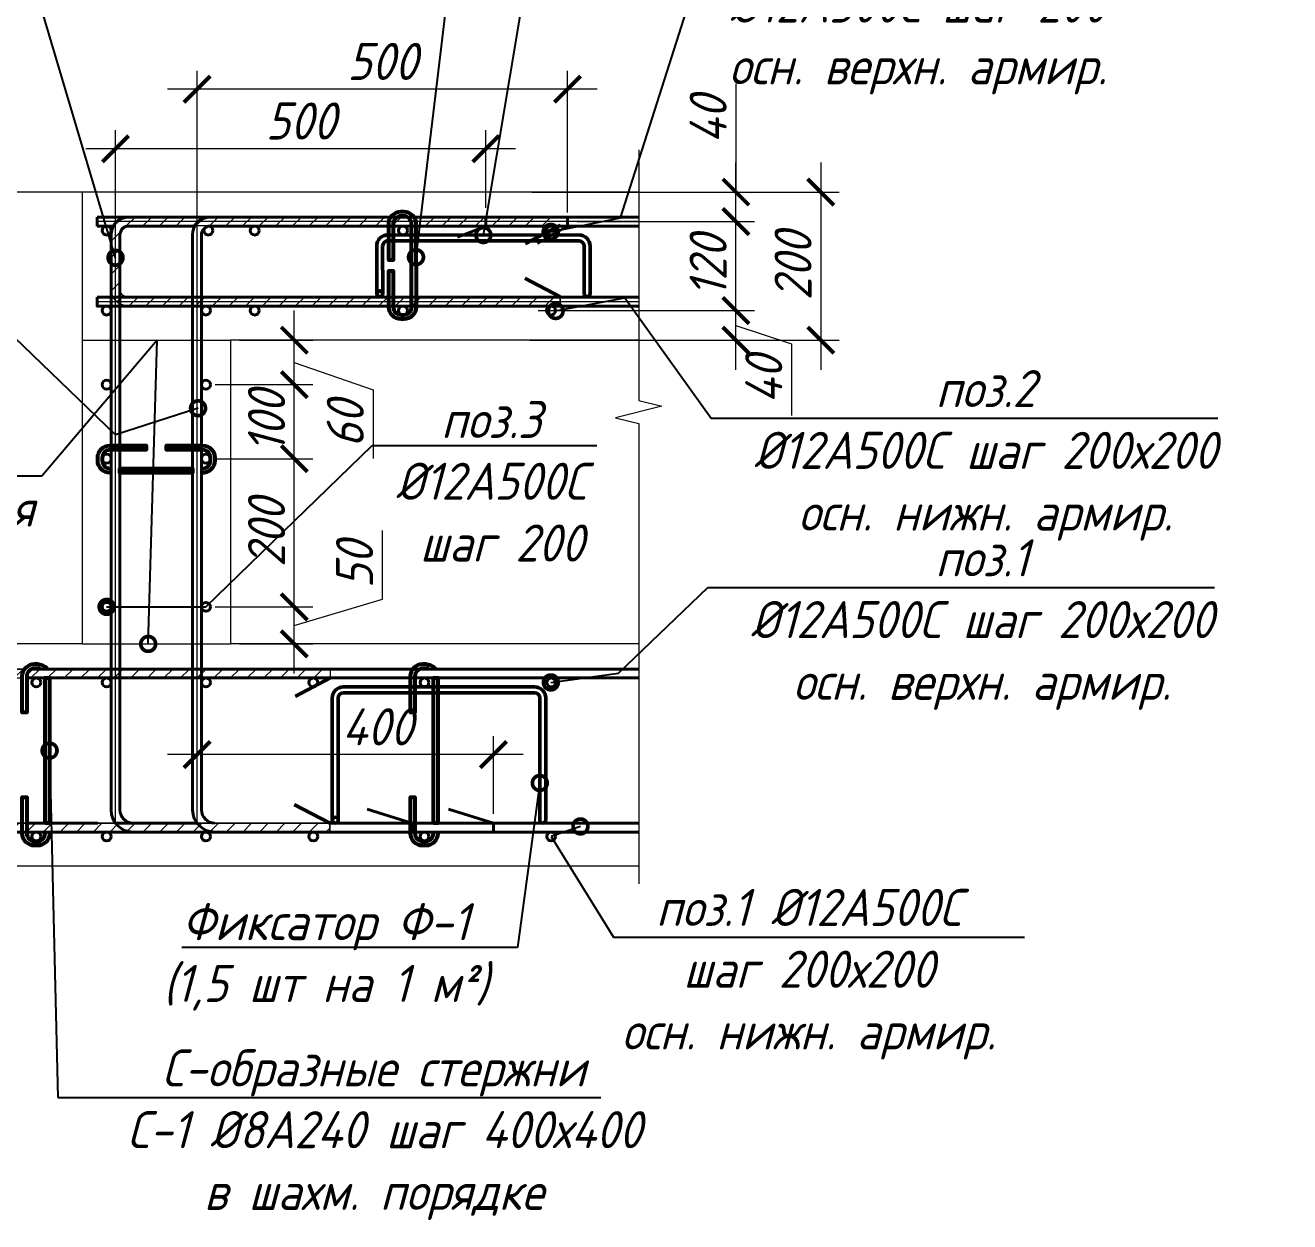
# Model space of a CAD drawing. Header units: millimetres. Extents: x 504091 to 2165846, y 135022 to 442887.
# Drawn here: x 1033791 to 1035498, y 180595 to 182210 of the extents above; entities that cross this region are included whole.
import ezdxf
from ezdxf import colors
from ezdxf.entities.mleader import LeaderData, LeaderLine
from ezdxf.math import Vec2, Vec3

# ---------------------------------------------------------------- set-up
doc = ezdxf.new("R2010")
doc.units = ezdxf.units.MM
doc.layers.get('Defpoints').update_dxf_attribs({"color": 255})
doc.layers.add('!Defpoints', color=255, linetype='Continuous', lineweight=5, plot=False)
for name, color, linetype, lineweight in [('+АР_Вспомогательная', 7, 'Continuous', 9), ('Арматура 12', 26, 'Continuous', 50), ('К_Арматура 8', 134, 'Continuous', 50), ('КР_Арматура 12', 174, 'Continuous', 40), ('Монолит тонкий', 204, 'Continuous', 9), ('ОПАЛУБКА', 32, 'Continuous', 30), ('Размер', 7, 'Continuous', 13), ('Размеры КР', 164, 'Continuous', 9)]:
    doc.layers.add(name, color=color, linetype=linetype, lineweight=lineweight)
doc.layers.add('SGRAND', color=7, linetype='Continuous')
doc.styles.add('GOST 2.304_new', font='isocpeur.ttf', dxfattribs={"width": 0.9, "oblique": 15})
doc.linetypes.add('зигзаг', pattern='A,0.00254,-5.08,[131,ltypeshp.shx,S=5.08,R=0,X=-5.08,Y=0],-10.16,[131,ltypeshp.shx,S=5.08,R=180,X=5.08,Y=0],-5.08', length=20.32254)
doc.dimstyles.new('SPDS 1_20', dxfattribs={"dimscale": 20, "dimtxt": 2.5, "dimasz": 1.77, "dimexe": 1.25, "dimexo": 0.625, "dimtad": 1, "dimdec": 0, "dimrnd": 0.001, "dimtxsty": 'GOST 2.304_new', "dimblk": 'ARCHTICK', "dimcen": 2.5, "dimdle": 2, "dimclrt": 256, "dimadec": 0, "dimazin": 2, "dimtfac": 0.75, "dimtdec": 0, "dimtmove": 1, "dimatfit": 3, "dimfxl": 0, "dimtolj": 1, "dimlwd": 9, "dimlwe": 9, "dimarcsym": 0})

# ---------------------------------------------------------------- blocks, each defined once
blk = doc.blocks.new('_DotSmall')
at = {"color": 0, "linetype": 'ByBlock', "lineweight": 35, "const_width": 0.5}
blk.add_lwpolyline([(-0.0625, 0, 1), (0.0625, 0, 1)], format="xyb", close=True, dxfattribs=at)
blk = doc.blocks.new('A$C433aea4c')
at = {"layer": 'К_Арматура 8', "ltscale": 40}
for p, q in [((98.2, 40.5), (356.2, 40.5)), ((83.2, 25.5), (83.2, -139.5)), ((91.2, 25.5), (91.2, -139.5)), ((98.2, 32.5), (356.2, 32.5)), ((363.2, 25.5), (363.2, -139.5)), ((371.2, 25.5), (371.2, -139.5))]:
    blk.add_line(p, q, dxfattribs=at)
blk.add_circle((87.2, -139.5), 4, dxfattribs=at)
for centre, radius, start, end in [((98.2, 25.5), 15, 90, 180), ((356.2, 25.5), 15, 0, 90), ((98.2, 25.5), 7, 90, 180), ((356.2, 25.5), 7, 0, 90), ((367.2, -139.5), 4, 180, 0)]:
    blk.add_arc(centre, radius, start, end, dxfattribs=at)
blk = doc.blocks.new('_ArchTick')
at = {"color": 0, "linetype": 'ByBlock', "const_width": 0.15}
blk.add_lwpolyline([(-0.5, -0.5), (0.5, 0.5)], dxfattribs=at)
blk = doc.blocks.new('*D1989')
at = {"layer": 'Defpoints', "color": 0, "lineweight": 20, "transparency": 16777216}
for p in [(1034023.3, 181225.5), (1034023.3, 181184.7), (1034423.3, 181132.9)]:
    blk.add_point(p, dxfattribs=at)
at = {"layer": 'Размеры КР', "color": 0, "lineweight": 9, "transparency": 16777216}
for p, q in [((1034023.3, 181197.2), (1034023.3, 181250.5)), ((1034423.3, 181145.4), (1034423.3, 181250.5)), ((1034463.3, 181225.5), (1033983.3, 181225.5))]:
    blk.add_line(p, q, dxfattribs=at)
at = {"layer": 'Размеры КР', "color": 0, "lineweight": 9, "transparency": 16777216, "xscale": 35.4, "yscale": 35.4, "zscale": 35.4, "rotation": 180}
blk.add_blockref('_ArchTick', (1034023.3, 181225.5), dxfattribs=at)
at = {"layer": 'Размеры КР', "color": 0, "lineweight": 9, "transparency": 16777216, "xscale": 35.4, "yscale": 35.4, "zscale": 35.4}
blk.add_blockref('_ArchTick', (1034423.3, 181225.5), dxfattribs=at)
at = {"layer": 'Размеры КР', "lineweight": 20, "transparency": 16777216, "insert": (1034266.8, 181263), "char_height": 50, "attachment_point": 5, "style": 'GOST 2.304_new'}
blk.add_mtext('\\A1;400', dxfattribs=at)
blk = doc.blocks.new('*D1975')
at = {"layer": 'Defpoints', "color": 0, "lineweight": 20, "transparency": 16777216}
for p in [(1034035.3, 181424.9), (1034154.6, 181424.9), (1034068.3, 181374.9)]:
    blk.add_point(p, dxfattribs=at)
at = {"layer": 'Размеры КР', "color": 0, "lineweight": 9, "transparency": 16777216}
for p, q in [((1034273.4, 181435.5), (1034273.4, 181527.9)), ((1034154.6, 181334.9), (1034154.6, 181464.9)), ((1034154.6, 181399.9), (1034273.4, 181435.5)), ((1034047.8, 181424.9), (1034179.6, 181424.9)), ((1034080.8, 181374.9), (1034179.6, 181374.9))]:
    blk.add_line(p, q, dxfattribs=at)
at = {"layer": 'Размеры КР', "color": 0, "lineweight": 9, "transparency": 16777216, "xscale": 35.4, "yscale": 35.4, "zscale": 35.4}
for p, rotation in [((1034154.6, 181424.9), 90), ((1034154.6, 181374.9), 270)]:
    blk.add_blockref('_ArchTick', p, dxfattribs=dict(at, rotation=rotation))
at = {"layer": 'Размеры КР', "lineweight": 20, "transparency": 16777216, "insert": (1034235.9, 181481.7), "char_height": 50, "attachment_point": 5, "rotation": 90, "style": 'GOST 2.304_new'}
blk.add_mtext('\\A1;50', dxfattribs=at)
blk = doc.blocks.new('*D1976')
at = {"layer": 'Defpoints', "color": 0, "lineweight": 20, "transparency": 16777216}
for p in [(1034035.3, 181624.9), (1034154.6, 181624.9), (1034035.3, 181424.9)]:
    blk.add_point(p, dxfattribs=at)
at = {"layer": 'Размеры КР', "color": 0, "lineweight": 9, "transparency": 16777216}
for p, q in [((1034154.6, 181384.9), (1034154.6, 181664.9)), ((1034047.8, 181624.9), (1034179.6, 181624.9)), ((1034047.8, 181424.9), (1034179.6, 181424.9))]:
    blk.add_line(p, q, dxfattribs=at)
at = {"layer": 'Размеры КР', "color": 0, "lineweight": 9, "transparency": 16777216, "xscale": 35.4, "yscale": 35.4, "zscale": 35.4}
for p, rotation in [((1034154.6, 181624.9), 90), ((1034154.6, 181424.9), 270)]:
    blk.add_blockref('_ArchTick', p, dxfattribs=dict(at, rotation=rotation))
at = {"layer": 'Размеры КР', "lineweight": 20, "transparency": 16777216, "insert": (1034117.1, 181524.9), "char_height": 50, "attachment_point": 5, "rotation": 90, "style": 'GOST 2.304_new'}
blk.add_mtext('\\A1;200', dxfattribs=at)
blk = doc.blocks.new('*D1977')
at = {"layer": 'Defpoints', "color": 0, "lineweight": 20, "transparency": 16777216}
for p in [(1034035.3, 181724.9), (1034154.6, 181724.9), (1034035.3, 181624.9)]:
    blk.add_point(p, dxfattribs=at)
at = {"layer": 'Размеры КР', "color": 0, "lineweight": 9, "transparency": 16777216}
for p, q in [((1034154.6, 181584.9), (1034154.6, 181764.9)), ((1034047.8, 181724.9), (1034179.6, 181724.9)), ((1034047.8, 181624.9), (1034179.6, 181624.9))]:
    blk.add_line(p, q, dxfattribs=at)
at = {"layer": 'Размеры КР', "color": 0, "lineweight": 9, "transparency": 16777216, "xscale": 35.4, "yscale": 35.4, "zscale": 35.4}
for p, rotation in [((1034154.6, 181724.9), 90), ((1034154.6, 181624.9), 270)]:
    blk.add_blockref('_ArchTick', p, dxfattribs=dict(at, rotation=rotation))
at = {"layer": 'Размеры КР', "lineweight": 20, "transparency": 16777216, "insert": (1034117.1, 181674.9), "char_height": 50, "attachment_point": 5, "rotation": 90, "style": 'GOST 2.304_new'}
blk.add_mtext('\\A1;100', dxfattribs=at)
blk = doc.blocks.new('*D1978')
at = {"layer": 'Defpoints', "color": 0, "lineweight": 20, "transparency": 16777216}
for p in [(1034068.3, 181784.9), (1034154.6, 181784.9), (1034035.3, 181724.9)]:
    blk.add_point(p, dxfattribs=at)
at = {"layer": 'Размеры КР', "color": 0, "lineweight": 9, "transparency": 16777216}
for p, q in [((1034154.6, 181684.9), (1034154.6, 181824.9)), ((1034080.8, 181784.9), (1034179.6, 181784.9)), ((1034154.6, 181754.9), (1034260.9, 181717.8)), ((1034047.8, 181724.9), (1034179.6, 181724.9)), ((1034260.9, 181717.8), (1034260.9, 181625.4))]:
    blk.add_line(p, q, dxfattribs=at)
at = {"layer": 'Размеры КР', "color": 0, "lineweight": 9, "transparency": 16777216, "xscale": 35.4, "yscale": 35.4, "zscale": 35.4}
for p, rotation in [((1034154.6, 181784.9), 90), ((1034154.6, 181724.9), 270)]:
    blk.add_blockref('_ArchTick', p, dxfattribs=dict(at, rotation=rotation))
at = {"layer": 'Размеры КР', "lineweight": 20, "transparency": 16777216, "insert": (1034223.4, 181671.6), "char_height": 50, "attachment_point": 5, "rotation": 90, "style": 'GOST 2.304_new'}
blk.add_mtext('\\A1;60', dxfattribs=at)
blk = doc.blocks.new('*D1969')
at = {"layer": 'Defpoints', "color": 0, "lineweight": 20, "transparency": 16777216}
for p in [(1034023.3, 182123.7), (1034023.3, 181967), (1034523.3, 181944.9)]:
    blk.add_point(p, dxfattribs=at)
at = {"layer": 'Размеры КР', "color": 0, "lineweight": 9, "transparency": 16777216}
for p, q in [((1034023.3, 181979.5), (1034023.3, 182148.7)), ((1034523.3, 181957.4), (1034523.3, 182148.7)), ((1034563.3, 182123.7), (1033983.3, 182123.7))]:
    blk.add_line(p, q, dxfattribs=at)
at = {"layer": 'Размеры КР', "color": 0, "lineweight": 9, "transparency": 16777216, "xscale": 35.4, "yscale": 35.4, "zscale": 35.4, "rotation": 180}
blk.add_blockref('_ArchTick', (1034023.3, 182123.7), dxfattribs=at)
at = {"layer": 'Размеры КР', "color": 0, "lineweight": 9, "transparency": 16777216, "xscale": 35.4, "yscale": 35.4, "zscale": 35.4}
blk.add_blockref('_ArchTick', (1034523.3, 182123.7), dxfattribs=at)
at = {"layer": 'Размеры КР', "lineweight": 20, "transparency": 16777216, "insert": (1034273.3, 182161.2), "char_height": 50, "attachment_point": 5, "style": 'GOST 2.304_new'}
blk.add_mtext('\\A1;500', dxfattribs=at)
blk = doc.blocks.new('*D1970')
at = {"layer": 'Defpoints', "color": 0, "lineweight": 20, "transparency": 16777216}
for p in [(1033913.3, 182043.3), (1033913.3, 181969.5), (1034413.3, 181950.9)]:
    blk.add_point(p, dxfattribs=at)
at = {"layer": 'Размеры КР', "color": 0, "lineweight": 9, "transparency": 16777216}
for p, q in [((1033913.3, 181982), (1033913.3, 182068.3)), ((1034413.3, 181963.4), (1034413.3, 182068.3)), ((1034453.3, 182043.3), (1033873.3, 182043.3))]:
    blk.add_line(p, q, dxfattribs=at)
at = {"layer": 'Размеры КР', "color": 0, "lineweight": 9, "transparency": 16777216, "xscale": 35.4, "yscale": 35.4, "zscale": 35.4, "rotation": 180}
blk.add_blockref('_ArchTick', (1033913.3, 182043.3), dxfattribs=at)
at = {"layer": 'Размеры КР', "color": 0, "lineweight": 9, "transparency": 16777216, "xscale": 35.4, "yscale": 35.4, "zscale": 35.4}
blk.add_blockref('_ArchTick', (1034413.3, 182043.3), dxfattribs=at)
at = {"layer": 'Размеры КР', "lineweight": 20, "transparency": 16777216, "insert": (1034163.3, 182080.8), "char_height": 50, "attachment_point": 5, "style": 'GOST 2.304_new'}
blk.add_mtext('\\A1;500', dxfattribs=at)
blk = doc.blocks.new('A$Ce55ac447')
at = {"layer": 'К_Арматура 8', "ltscale": 40}
for p, q in [((-7.2, 21.1), (250.3, 37.5)), ((-6.7, 13.1), (250.8, 29.5)), ((258.2, 23), (262.4, -41.2)), ((266.2, 23.5), (270.4, -40.7)), ((-21.2, 5.1), (-17, -59.1)), ((-13.2, 5.6), (-9, -58.6))]:
    blk.add_line(p, q, dxfattribs=at)
blk.add_circle((-13, -58.8), 4, dxfattribs=at)
for centre, radius, start, end in [((251.2, 22.6), 15, 3.6597, 93.6597), ((-6.3, 6.1), 15, 93.6597, 183.6597), ((251.2, 22.6), 7, 3.6597, 93.6597), ((-6.3, 6.1), 7, 93.6597, 183.6597), ((266.4, -40.9), 4, 183.6597, 3.6597)]:
    blk.add_arc(centre, radius, start, end, dxfattribs=at)
blk = doc.blocks.new('*D2062')
at = {"layer": 'Defpoints', "color": 0, "lineweight": 20, "transparency": 16777216}
for p in [(1034471.3, 181824.9), (1034750.6, 181824.9), (1034460, 181784.9)]:
    blk.add_point(p, dxfattribs=at)
at = {"layer": 'Размеры КР', "color": 0, "lineweight": 9, "transparency": 16777216}
for p, q in [((1034750.6, 181744.9), (1034750.6, 181864.9)), ((1034483.8, 181824.9), (1034775.6, 181824.9)), ((1034750.6, 181804.9), (1034825.7, 181780)), ((1034472.5, 181784.9), (1034775.6, 181784.9)), ((1034825.7, 181780), (1034825.7, 181683.1))]:
    blk.add_line(p, q, dxfattribs=at)
at = {"layer": 'Размеры КР', "color": 0, "lineweight": 9, "transparency": 16777216, "xscale": 35.4, "yscale": 35.4, "zscale": 35.4}
for p, rotation in [((1034750.6, 181824.9), 90), ((1034750.6, 181784.9), 270)]:
    blk.add_blockref('_ArchTick', p, dxfattribs=dict(at, rotation=rotation))
at = {"layer": 'Размеры КР', "lineweight": 20, "transparency": 16777216, "insert": (1034788.2, 181731.5), "char_height": 50, "attachment_point": 5, "rotation": 90, "style": 'GOST 2.304_new'}
blk.add_mtext('\\A1;40', dxfattribs=at)
blk = doc.blocks.new('*D2063')
at = {"layer": 'Defpoints', "color": 0, "lineweight": 20, "transparency": 16777216}
for p in [(1034524, 181944.9), (1034750.6, 181944.9), (1034471.3, 181824.9)]:
    blk.add_point(p, dxfattribs=at)
at = {"layer": 'Размеры КР', "color": 0, "lineweight": 9, "transparency": 16777216}
for p, q in [((1034750.6, 181784.9), (1034750.6, 181984.9)), ((1034536.5, 181944.9), (1034775.6, 181944.9)), ((1034483.8, 181824.9), (1034775.6, 181824.9))]:
    blk.add_line(p, q, dxfattribs=at)
at = {"layer": 'Размеры КР', "color": 0, "lineweight": 9, "transparency": 16777216, "xscale": 35.4, "yscale": 35.4, "zscale": 35.4}
for p, rotation in [((1034750.6, 181944.9), 90), ((1034750.6, 181824.9), 270)]:
    blk.add_blockref('_ArchTick', p, dxfattribs=dict(at, rotation=rotation))
at = {"layer": 'Размеры КР', "lineweight": 20, "transparency": 16777216, "insert": (1034713.1, 181884.9), "char_height": 50, "attachment_point": 5, "rotation": 90, "style": 'GOST 2.304_new'}
blk.add_mtext('\\A1;120', dxfattribs=at)
blk = doc.blocks.new('*D2064')
at = {"layer": 'Defpoints', "color": 0, "lineweight": 20, "transparency": 16777216}
for p in [(1034524, 181984.9), (1034750.6, 181984.9), (1034524, 181944.9)]:
    blk.add_point(p, dxfattribs=at)
at = {"layer": 'Размеры КР', "color": 0, "lineweight": 9, "transparency": 16777216}
for p, q in [((1034750.6, 182131), (1034750.6, 181984.9)), ((1034750.6, 181904.9), (1034750.6, 182024.9)), ((1034536.5, 181984.9), (1034775.6, 181984.9)), ((1034536.5, 181944.9), (1034775.6, 181944.9))]:
    blk.add_line(p, q, dxfattribs=at)
at = {"layer": 'Размеры КР', "color": 0, "lineweight": 9, "transparency": 16777216, "xscale": 35.4, "yscale": 35.4, "zscale": 35.4}
for p, rotation in [((1034750.6, 181984.9), 90), ((1034750.6, 181944.9), 270)]:
    blk.add_blockref('_ArchTick', p, dxfattribs=dict(at, rotation=rotation))
at = {"layer": 'Размеры КР', "lineweight": 20, "transparency": 16777216, "insert": (1034713.1, 182082.5), "char_height": 50, "attachment_point": 5, "rotation": 90, "style": 'GOST 2.304_new'}
blk.add_mtext('\\A1;40', dxfattribs=at)
blk = doc.blocks.new('*D2065')
at = {"layer": 'Defpoints', "color": 0, "lineweight": 20, "transparency": 16777216}
for p in [(1034462.5, 181984.9), (1034462.5, 181784.9), (1034865.2, 181784.9)]:
    blk.add_point(p, dxfattribs=at)
at = {"layer": 'Размеры КР', "color": 0, "lineweight": 9, "transparency": 16777216}
for p, q in [((1034865.2, 182024.9), (1034865.2, 181744.9)), ((1034475, 181984.9), (1034890.2, 181984.9)), ((1034475, 181784.9), (1034890.2, 181784.9))]:
    blk.add_line(p, q, dxfattribs=at)
at = {"layer": 'Размеры КР', "color": 0, "lineweight": 9, "transparency": 16777216, "xscale": 35.4, "yscale": 35.4, "zscale": 35.4}
for p, rotation in [((1034865.2, 181984.9), 90), ((1034865.2, 181784.9), 270)]:
    blk.add_blockref('_ArchTick', p, dxfattribs=dict(at, rotation=rotation))
at = {"layer": 'Размеры КР', "lineweight": 20, "transparency": 16777216, "insert": (1034827.7, 181884.9), "char_height": 50, "attachment_point": 5, "rotation": 90, "style": 'GOST 2.304_new'}
blk.add_mtext('\\A1;200', dxfattribs=at)

msp = doc.modelspace()

# ---------------------------------------------------------------- hatches: boundary and pattern name
at = {"layer": 'SGRAND', "lineweight": 20}
h = msp.add_hatch(dxfattribs=at)
h.set_pattern_fill('ANSI31', color=256, scale=5)
h.set_pattern_definition([(45, (1004.883, 1512.062), (-11.22532015, 11.22532015), [])])
edge = h.paths.add_edge_path()
edge.add_line((1034513.3982, 181939.5706), (1034513.3982, 181951.5706))
edge.add_line((1034513.3982, 181951.5706), (1033929.1961, 181951.5706))
edge.add_arc((1033929.1961, 181929.6706), 21.9, 90, 180)
edge.add_line((1033907.2961, 181929.6706), (1033907.2961, 181853.4706))
edge.add_arc((1033929.1961, 181853.4706), 21.9, 180, 270)
edge.add_line((1033929.1961, 181831.5706), (1034513.3982, 181831.5706))
edge.add_line((1034513.3982, 181831.5706), (1034513.3982, 181843.5706))
edge.add_line((1034513.3982, 181843.5706), (1033929.1961, 181843.5706))
edge.add_arc((1033929.1961, 181853.4706), 9.9, 180, 270, ccw=False)
edge.add_line((1033919.2961, 181853.4706), (1033919.2961, 181929.6706))
edge.add_arc((1033929.1961, 181929.6706), 9.9, 90, 180, ccw=False)
edge.add_line((1033929.1961, 181939.5706), (1034513.3982, 181939.5706))
at = {"layer": 'Размер', "lineweight": 13, "transparency": 33554687}
h = msp.add_hatch(dxfattribs=at)
h.set_pattern_fill('ANSI31', color=256, scale=5)
h.set_pattern_definition([(45, (-20610.144, -26623.867), (-11.22532015, 11.22532015), [])])
edge = h.paths.add_edge_path()
edge.add_line((1034203.2729, 181340.8826), (1033618.2877, 181340.8826))
edge.add_arc((1033618.2877, 181318.9826), 21.9, 90, 180)
edge.add_line((1033596.3877, 181318.9826), (1033596.3877, 181142.7826))
edge.add_arc((1033618.2877, 181142.7826), 21.9, 180, 270)
edge.add_line((1033618.2877, 181120.8826), (1034202.4898, 181120.8826))
edge.add_line((1034202.4898, 181120.8826), (1034202.4898, 181132.8826))
edge.add_line((1034202.4898, 181132.8826), (1033618.2877, 181132.8826))
edge.add_arc((1033618.2877, 181142.7826), 9.9, 180, 270, ccw=False)
edge.add_line((1033608.3877, 181142.7826), (1033608.3877, 181318.9826))
edge.add_arc((1033618.2877, 181318.9826), 9.9, 90, 180, ccw=False)
edge.add_line((1033618.2877, 181328.8826), (1034203.2729, 181328.8826))
edge.add_line((1034203.2729, 181328.8826), (1034203.2729, 181340.8826))

# ---------------------------------------------------------------- linework, layer by layer
at = {"layer": '!Defpoints', "lineweight": 15, "ltscale": 100}
for p, q in [((1033913.2961, 181130.8646), (1033913.2961, 181984.8928)), ((1034023.2961, 181130.8646), (1034023.2961, 181984.8928))]:
    msp.add_line(p, q, dxfattribs=at)
at = {"layer": '!Defpoints', "lineweight": 20}
for p, q in [((1034619.5551, 181944.8928), (1033888.2961, 181944.8928)), ((1034619.5551, 181836.8928), (1033888.2961, 181836.8928))]:
    msp.add_line(p, q, dxfattribs=at)
at = {"layer": '+АР_Вспомогательная', "color": 7, "linetype": 'Continuous', "ltscale": 50}
msp.add_lwpolyline([(1034619.5551, 182041.8418), (1034619.5551, 181703.516), (1034650.8051, 181695.7035), (1034588.3051, 181680.0785), (1034619.5551, 181672.266), (1034619.5551, 181051.1841)], dxfattribs=at)
at = {"layer": 'Арматура 12', "lineweight": 53, "ltscale": 20}
for p, q in [((1034513.3982, 181939.5706), (1034465.972, 181914.784)), ((1034513.3982, 181843.5706), (1034465.972, 181868.3572)), ((1034203.2729, 181328.8826), (1034155.8467, 181304.0959)), ((1034202.4898, 181132.8826), (1034155.0636, 181157.6692))]:
    msp.add_line(p, q, dxfattribs=at)
for points in [[(1034312.8076, 181942.1394, 0.410693838), (1034302.2825, 181952.4204), (1034298.4372, 181952.4157, 0.414213562), (1034287.9501, 181941.9029), (1034288.01, 181892.9873), (1034282.01, 181892.98), (1034281.9501, 181941.8956, -0.414213562), (1034298.4299, 181958.4157), (1034302.2752, 181958.4204, -0.420495668), (1034318.8083, 181941.583, -0.420495668)], [(1034318.943, 181831.4651), (1034318.9452, 181829.709, -0.414213562), (1034302.4654, 181813.1888), (1034298.6201, 181813.1841, -0.414213562), (1034282.0999, 181829.6639), (1034282.04, 181878.5938), (1034288.04, 181878.6011), (1034288.0999, 181829.6712, 0.414213562), (1034298.6128, 181819.1841), (1034302.458, 181819.1888, 0.414213562), (1034312.9452, 181829.7016), (1034312.943, 181831.4578)], [(1033907.2961, 181605.8281), (1033905.7961, 181605.8281, -0.414213562), (1033889.2961, 181622.3281), (1033889.2961, 181626.1734, -0.414213562), (1033905.7961, 181642.6734), (1033954.726, 181642.6734), (1033954.726, 181636.6734), (1033905.7961, 181636.6734, 0.414213562), (1033895.2961, 181626.1734), (1033895.2961, 181622.3281, 0.414213562), (1033905.7961, 181611.8281), (1033907.2961, 181611.8281)], [(1034029.2961, 181611.9337, 0.460305877), (1034041.2961, 181622.3281), (1034041.2961, 181626.1734, 0.414213562), (1034030.7961, 181636.6734), (1033981.8805, 181636.6734), (1033981.8805, 181642.6734), (1034030.7961, 181642.6734, -0.414213562), (1034047.2961, 181626.1734), (1034047.2961, 181622.3281, -0.441038441), (1034029.2961, 181605.8793, -0.242110317)], [(1033812.1153, 181340.8826, 0.106610568), (1033807.803, 181341.7864), (1033803.9577, 181341.7864, 0.414213562), (1033793.4577, 181331.2864), (1033793.4577, 181282.3708), (1033787.4577, 181282.3708), (1033787.4577, 181331.2864, -0.414213562), (1033803.9577, 181347.7864), (1033807.803, 181347.7864, -0.242110317), (1033821.2367, 181340.8826, -0.242110317)], [(1034336.1146, 181340.8826, 0.106610568), (1034331.8024, 181341.7864), (1034327.9571, 181341.7864, 0.414213562), (1034317.4571, 181331.2864), (1034317.4571, 181282.3708), (1034311.4571, 181282.3708), (1034311.4571, 181331.2864, -0.414213562), (1034327.9571, 181347.7864), (1034331.8024, 181347.7864, -0.242110317), (1034345.236, 181340.8826, -0.242110317)], [(1033824.303, 181120.8826), (1033824.303, 181119.1264, -0.414213562), (1033807.803, 181102.6264), (1033803.9577, 181102.6264, -0.414213562), (1033787.4577, 181119.1264), (1033787.4577, 181168.0563), (1033793.4577, 181168.0563), (1033793.4577, 181119.1264, 0.414213562), (1033803.9577, 181108.6264), (1033807.803, 181108.6264, 0.414213562), (1033818.303, 181119.1264), (1033818.303, 181120.8826)], [(1034348.3024, 181120.8826), (1034348.3024, 181119.1264, -0.414213562), (1034331.8024, 181102.6264), (1034327.9571, 181102.6264, -0.414213562), (1034311.4571, 181119.1264), (1034311.4571, 181168.0563), (1034317.4571, 181168.0563), (1034317.4571, 181119.1264, 0.414213562), (1034327.9571, 181108.6264), (1034331.8024, 181108.6264, 0.414213562), (1034342.3024, 181119.1264), (1034342.3024, 181120.8826)]]:
    msp.add_lwpolyline(points, format="xyb", dxfattribs=at)
msp.add_lwpolyline([(1034513.3982, 181939.5706, 0, 0, 0), (1034513.3982, 181951.5706, 2, 2, 0), (1033929.1961, 181951.5706, 2, 2, 0.414213562), (1033907.2961, 181929.6706, 2, 2, 0), (1033907.2961, 181853.4706, 2, 2, 0.414213562), (1033929.1961, 181831.5706, 2, 2, 0), (1034513.3982, 181831.5706, 2, 2, 0), (1034513.3982, 181843.5706, 2, 2, 0), (1033929.1961, 181843.5706, 2, 2, -0.414213562), (1033919.2961, 181853.4706, 2, 2, 0), (1033919.2961, 181929.6706, 2, 2, -0.414213562), (1033929.1961, 181939.5706, 2, 2, 0)], format="xyseb", close=True, dxfattribs=at)
for points in [[(1034312.9452, 181829.7016), (1034312.8076, 181942.1394)], [(1034318.8074, 181942.2778), (1034318.9452, 181829.709)]]:
    msp.add_lwpolyline(points, dxfattribs=at)
for points in [[(1033919.2961, 181611.8281), (1034017.2961, 181611.8281), (1034017.2961, 181605.8281), (1033919.2961, 181605.8281)], [(1033818.303, 181132.8826), (1033818.303, 181328.8826), (1033824.303, 181328.8826), (1033824.303, 181132.8826)], [(1034342.3024, 181132.8826), (1034342.3024, 181328.8826), (1034348.3024, 181328.8826), (1034348.3024, 181132.8826)]]:
    msp.add_lwpolyline(points, close=True, dxfattribs=at)
at = {"layer": 'Арматура 12', "lineweight": 53, "ltscale": 20, "const_width": 2}
msp.add_lwpolyline([(1033789.7521, 181340.8826), (1033618.2877, 181340.8826, 0.414213562), (1033596.3877, 181318.9826), (1033596.3877, 181142.7826, 0.414213562), (1033618.2877, 181120.8826), (1034202.4898, 181120.8826), (1034202.4898, 181132.8826), (1033618.2877, 181132.8826, -0.414213562), (1033608.3877, 181142.7826), (1033608.3877, 181318.9826, -0.414213562), (1033618.2877, 181328.8826), (1033786.6746, 181328.8826)], format="xyb", dxfattribs=at)
msp.add_lwpolyline([(1033793.4577, 181328.8826), (1034203.2729, 181328.8826), (1034203.2729, 181340.8826), (1033799.6958, 181340.8826)], dxfattribs=at)
at = {"layer": 'КР_Арматура 12', "ltscale": 12}
for p, q in [((1033888.2961, 181950.8928), (1033888.2961, 181938.8928)), ((1034619.5551, 181950.8928), (1033888.2961, 181950.8928)), ((1034413.2961, 181938.8928), (1034413.2961, 181950.8928)), ((1034413.2961, 181938.8928), (1034413.2961, 181950.8928)), ((1034523.2961, 181938.8928), (1034523.2961, 181950.8928)), ((1033910.5115, 181938.8928), (1033888.2961, 181938.8928)), ((1034020.5115, 181938.8928), (1033931.2961, 181938.8928)), ((1034619.5551, 181938.8928), (1034041.2961, 181938.8928)), ((1034413.2961, 181938.8928), (1034374.9704, 181923.8766)), ((1034523.2961, 181938.8928), (1034483.0149, 181915.3199)), ((1034619.5551, 181842.8928), (1033888.2961, 181842.8928)), ((1034619.5551, 181328.8826), (1033793.4577, 181328.8826)), ((1034619.5551, 181340.8826), (1033799.6958, 181340.8826)), ((1034313.2961, 181132.8826), (1034252.7382, 181152.0152)), ((1034423.2961, 181132.8826), (1034362.7382, 181152.0152)), ((1034202.4898, 181120.8826), (1033588.2961, 181120.8826)), ((1033889.2961, 181132.8826), (1033793.4577, 181132.8826)), ((1034619.5551, 181120.8826), (1033793.4577, 181120.8826)), ((1034023.2961, 181132.8826), (1033913.2961, 181132.8826))]:
    msp.add_line(p, q, dxfattribs=at)
for points in [[(1033937.2961, 181120.8826, -0.414213562), (1033907.2961, 181150.8826), (1033907.2961, 181926.8928, -0.414213562), (1033931.2961, 181950.8928), (1034303.2961, 181950.8928)], [(1034047.2961, 181120.8826, -0.414213562), (1034017.2961, 181150.8826), (1034017.2961, 181926.8928, -0.414213562), (1034041.2961, 181950.8928), (1034413.2961, 181950.8928)], [(1033937.2961, 181132.8826, -0.414213562), (1033919.2961, 181150.8826), (1033919.2961, 181926.8928, -0.414213562), (1033931.2961, 181938.8928), (1034020.5115, 181938.8928)], [(1034047.2961, 181132.8826, -0.414213562), (1034029.2961, 181150.8826), (1034029.2961, 181926.8928, -0.414213562), (1034041.2961, 181938.8928), (1034413.2961, 181938.8928)]]:
    msp.add_lwpolyline(points, format="xyb", dxfattribs=at)
for points in [[(1034041.2961, 181938.8928), (1034303.2961, 181938.8928)], [(1034619.5551, 181830.8928), (1033888.2961, 181830.8928), (1033888.2961, 181842.8928)], [(1034197.2645, 181120.8826), (1034619.5551, 181120.8826)], [(1034202.4898, 181132.8826), (1034619.5551, 181132.8826)], [(1034313.2961, 181132.8826), (1034313.2961, 181120.8826)], [(1034423.2961, 181132.8826), (1034423.2961, 181120.8826)]]:
    msp.add_lwpolyline(points, dxfattribs=at)
for centre in [(1033901.2963, 181932.882), (1034038.5399, 181932.882), (1034101.1764, 181932.882), (1034301.1764, 181932.882), (1034501.1764, 181932.882), (1033901.2961, 181824.8928), (1034035.2959, 181824.8928), (1034101.1763, 181824.8928), (1034301.1763, 181824.8928), (1034501.1763, 181824.8928), (1033901.2961, 181724.8928), (1034035.2961, 181724.8928), (1033901.2961, 181624.8928), (1034035.2961, 181624.8928), (1033901.2961, 181424.8928), (1034035.2961, 181424.8928), (1033806.2967, 181322.8826), (1033901.2961, 181322.8826), (1034035.2961, 181322.8826), (1034180.2961, 181322.8826), (1034330.2961, 181322.8826), (1034501.3026, 181322.8876), (1033806.2967, 181114.8826), (1033901.2961, 181114.8826), (1034035.2961, 181114.8826), (1034180.2961, 181114.8826), (1034330.2961, 181114.8826), (1034501.3026, 181114.8876)]:
    msp.add_circle(centre, 6, dxfattribs=at)
at = {"layer": 'Монолит тонкий', "lineweight": 15, "ltscale": 100}
for p, q in [((1033868.2961, 181984.8928), (1033868.2961, 181374.8928)), ((1034619.5551, 181984.8928), (1033868.2961, 181984.8928)), ((1034068.2961, 181784.8928), (1034068.2961, 181374.8928)), ((1034619.5551, 181784.8928), (1034068.2961, 181784.8928)), ((1033868.2961, 181374.8928), (1033568.2961, 181374.8928)), ((1034619.5551, 181374.8928), (1034068.2961, 181374.8928)), ((1034619.5551, 181074.8928), (1033568.2961, 181074.8928))]:
    msp.add_line(p, q, dxfattribs=at)
at = {"layer": 'Размеры КР', "lineweight": 20}
for p, q in [((1033868.2961, 181984.8928), (1033458.7122, 181984.8928)), ((1034029.2961, 181950.8928), (1034413.2961, 181950.8928)), ((1034202.4898, 181120.8826), (1034619.5551, 181120.8826))]:
    msp.add_line(p, q, dxfattribs=at)
at = {"layer": 'Размеры КР', "linetype": 'зигзаг', "lineweight": 20}
for p, q in [((1033868.2961, 181784.8928), (1034068.2961, 181784.8928)), ((1033868.2961, 181374.8928), (1034068.2961, 181374.8928))]:
    msp.add_line(p, q, dxfattribs=at)

# ---------------------------------------------------------------- block references
at = {"layer": 'ОПАЛУБКА', "ltscale": 50}
msp.add_blockref('A$C433aea4c', (1034122.6804, 181276.4562), dxfattribs=at)
at = {"layer": 'Размеры КР', "lineweight": 20, "rotation": 356.340299256452}
msp.add_blockref('A$Ce55ac447', (1034286.6616, 181905.4117), dxfattribs=at)

# ---------------------------------------------------------------- dimensions: what is measured, and where the dimension line sits
at = {"layer": 'Размеры КР', "lineweight": 20}
for base, p1, p2, picture, middle in [((1034023.2961, 182123.7119), (1034523.2961, 181944.8928), (1034023.2961, 181966.9619), '*D1969', (1034273.2961, 182161.2119)), ((1033913.2961, 182043.287), (1034413.2961, 181950.8928), (1033913.2961, 181969.4752), '*D1970', (1034163.2961, 182080.787))]:
    dim = msp.add_linear_dim(base=base, p1=p1, p2=p2, dimstyle='SPDS 1_20', dxfattribs=at)
    dim.commit()
    dim.dimension.update_dxf_attribs({"geometry": picture, "text_midpoint": middle})
for base, p1, p2, angle, picture, middle in [((1034750.5514, 181984.8928), (1034523.9798, 181944.8928), (1034523.9798, 181984.8928), 90, '*D2064', (1034697.4075, 182082.5213)), ((1034750.5514, 181824.8928), (1034459.9918, 181784.8928), (1034471.2944, 181824.8928), 90, '*D2062', (1034825.7198, 181767.4726)), ((1034154.6384, 181784.8928), (1034035.2961, 181724.8928), (1034068.2961, 181784.8928), 90, '*D1978', (1034260.8771, 181705.2921)), ((1034154.6384, 181724.8928), (1034035.2961, 181624.8928), (1034035.2961, 181724.8928), 90, '*D1977', (1034154.6384, 181674.8928)), ((1034023.2961, 181225.4836), (1034423.2961, 181132.8826), (1034023.2961, 181184.7465), 180, '*D1989', (1034266.8156, 181225.4836))]:
    dim = msp.add_linear_dim(base=base, p1=p1, p2=p2, angle=angle, dimstyle='SPDS 1_20', dxfattribs=at)
    dim.commit()
    dim.dimension.update_dxf_attribs({"geometry": picture, "text_midpoint": middle, "dimtype": 160})
for base, p1, p2, picture, middle in [((1034865.1513, 181784.8928), (1034462.4614, 181984.8928), (1034462.4614, 181784.8928), '*D2065', (1034827.6513, 181884.8928)), ((1034750.5514, 181944.8928), (1034471.2944, 181824.8928), (1034523.9798, 181944.8928), '*D2063', (1034713.0514, 181884.8928)), ((1034154.6384, 181624.8928), (1034035.2961, 181424.8928), (1034035.2961, 181624.8928), '*D1976', (1034117.1384, 181524.8928)), ((1034154.6384, 181424.8928), (1034068.2961, 181374.8928), (1034035.2961, 181424.8928), '*D1975', (1034235.8884, 181448.0178))]:
    dim = msp.add_linear_dim(base=base, p1=p1, p2=p2, angle=90, dimstyle='SPDS 1_20', dxfattribs=at)
    dim.commit()
    dim.dimension.update_dxf_attribs({"geometry": picture, "text_midpoint": middle})

# ---------------------------------------------------------------- leaders
at = {"layer": 'Размер', "ltscale": 20}
ml = msp.add_multileader_mtext('Standard', dxfattribs=at)
ml.set_content('\\A1;С-образные стержни\\P С-3 %%C8А240\\Pшаг 400х400\\Pв шахм. порядке ', color=256, style='GOST 2.304_new')
ml.set_leader_properties()
ml.set_arrow_properties(name='DOTSMALL')
ml.build(insert=Vec2(0, 0))
ml.multileader.update_dxf_attribs({"text_left_attachment_type": 6, "text_right_attachment_type": 6, "arrow_head_size": 40})
ctx = ml.context
ctx.base_point, ctx.char_height, ctx.arrow_head_size, ctx.landing_gap_size, ctx.plane_origin = Vec3(1033782.2612, 182501.8161), 50, 40, 0, Vec3(1031297.8572, 212464.1681)
ctx.left_attachment, ctx.right_attachment, ctx.text_align_type = 6, 6, 1
notes = []
notes.append((ctx, [(0, (1, 1, 0), (1034392.1459, 182501.8161), (-1, 0), 8, [(1, [(1034318.8629, 181896.9691)], 0, [])])]))
ctx.mtext.insert, ctx.mtext.rotation, ctx.mtext.width, ctx.mtext.alignment, ctx.mtext.flow_direction = Vec3(1034083.2036, 182566.8161), 6.283185307, 896.133701, 2, 5
ml = msp.add_multileader_mtext('Standard', dxfattribs=at)
ml.set_content('\\A1;Фиксатор Ф-2 \\P(1,5 шт на 1 м²)', color=256, style='GOST 2.304_new')
ml.set_leader_properties()
ml.set_arrow_properties(name='DOTSMALL')
ml.build(insert=Vec2(0, 0))
ml.multileader.update_dxf_attribs({"text_left_attachment_type": 6, "text_right_attachment_type": 6, "arrow_head_size": 40})
ctx = ml.context
ctx.base_point, ctx.char_height, ctx.arrow_head_size, ctx.landing_gap_size, ctx.plane_origin = Vec3(1034507.4331, 182459.6506), 50, 40, 0, Vec3(1033897.3018, 211536.1459)
ctx.left_attachment, ctx.right_attachment, ctx.text_align_type = 6, 6, 1
notes.append((ctx, [(1, (1, 1, 0), (1034499.4331, 182459.6506), (1, 0), 8, [(1, [(1034409.801, 181926.882)], 0, [])])]))
ctx.mtext.insert, ctx.mtext.rotation, ctx.mtext.width, ctx.mtext.alignment, ctx.mtext.flow_direction = Vec3(1034758.2922, 182519.6506), 6.283185307, 543.43425, 2, 5
ml = msp.add_multileader_mtext('Standard', dxfattribs=at)
ml.set_content('\\A1;П-образный стержень П-2\\P %%C12А500С шаг 200', color=256, style='GOST 2.304_new')
ml.set_leader_properties()
ml.set_arrow_properties(name='DOTSMALL')
ml.build(insert=Vec2(0, 0))
ml.multileader.update_dxf_attribs({"text_left_attachment_type": 6, "text_right_attachment_type": 6, "arrow_head_size": 40})
ctx = ml.context
ctx.base_point, ctx.char_height, ctx.arrow_head_size, ctx.landing_gap_size, ctx.plane_origin = Vec3(1033148.626, 182399.8021), 50, 40, 0, Vec3(1031143.4578, 212158.4107)
ctx.left_attachment, ctx.right_attachment, ctx.text_align_type = 6, 6, 1
notes.append((ctx, [(0, (1, 1, 0), (1033763.6133, 182399.8021), (-1, 0), 8, [(1, [(1033913.2961, 181896.1792)], 0, [])])]))
ctx.mtext.insert, ctx.mtext.rotation, ctx.mtext.width, ctx.mtext.alignment, ctx.mtext.flow_direction = Vec3(1033452.1197, 182459.8021), 6.283185307, 627.027399, 2, 5
ml = msp.add_multileader_mtext('Standard', dxfattribs=at)
ml.set_content('\\A1;поз.2\\P%%C12А500С шаг 200\\Pосн. верхн. армир.', color=256, style='GOST 2.304_new')
ml.set_leader_properties()
ml.set_arrow_properties(name='DOTSMALL')
ml.build(insert=Vec2(0, 0))
ml.multileader.update_dxf_attribs({"text_left_attachment_type": 6, "text_right_attachment_type": 6, "arrow_head_size": 40})
ctx = ml.context
ctx.base_point, ctx.char_height, ctx.arrow_head_size, ctx.landing_gap_size, ctx.plane_origin = Vec3(1034708.6562, 182282.0009), 50, 40, 0, Vec3(1032996.5097, 211614.2425)
ctx.left_attachment, ctx.right_attachment, ctx.text_align_type = 6, 6, 1
notes.append((ctx, [(1, (1, 1, 0), (1034700.6562, 182282.0009), (1, 0), 8, [(1, [(1034500.6348, 181931.1407), (1034594.9892, 181950.0588)], 0, [])])]))
ctx.mtext.insert, ctx.mtext.rotation, ctx.mtext.width, ctx.mtext.alignment, ctx.mtext.flow_direction = Vec3(1034996.3998, 182347.0009), 6.283185307, 821.237763, 2, 5
ml = msp.add_multileader_mtext('Standard', dxfattribs=at)
ml.set_content('\\A1;Выпуски В-5\\Pшаг 200', color=256, style='GOST 2.304_new')
ml.set_leader_properties()
ml.set_arrow_properties(name='DOTSMALL')
ml.build(insert=Vec2(0, 0))
ml.multileader.update_dxf_attribs({"text_left_attachment_type": 6, "text_right_attachment_type": 6, "arrow_head_size": 40})
ctx = ml.context
ctx.base_point, ctx.char_height, ctx.arrow_head_size, ctx.landing_gap_size, ctx.plane_origin = Vec3(1033336.7619, 181849.4155), 50, 40, 0, Vec3(1012519.0129, 327846.2099)
ctx.left_attachment, ctx.right_attachment, ctx.text_align_type = 6, 6, 1
notes.append((ctx, [(0, (1, 1, 0), (1033713.5568, 181849.4155), (-1, 0), 8, [(0, [(1034024.6748, 181693.0096), (1033913.2961, 181656.957)], 0, [])])]))
ctx.mtext.insert, ctx.mtext.rotation, ctx.mtext.width, ctx.mtext.alignment, ctx.mtext.flow_direction = Vec3(1033521.1593, 181909.4155), 6.283185307, 537.489827, 2, 5
ml = msp.add_multileader_mtext('Standard', dxfattribs=at)
ml.set_content('\\A1;поз.2\\P%%C12А500С шаг 200х200\\Pосн. нижн. армир.', color=256, style='GOST 2.304_new')
ml.set_leader_properties()
ml.set_arrow_properties(name='DOTSMALL')
ml.build(insert=Vec2(0, 0))
ml.multileader.update_dxf_attribs({"text_left_attachment_type": 6, "text_right_attachment_type": 6, "arrow_head_size": 40})
ctx = ml.context
ctx.base_point, ctx.char_height, ctx.arrow_head_size, ctx.landing_gap_size, ctx.plane_origin = Vec3(1034725.333, 181679.5649), 50, 40, 0, Vec3(1032358.7288, 210715.1704)
ctx.left_attachment, ctx.right_attachment, ctx.text_align_type = 6, 6, 1
notes.append((ctx, [(1, (1, 1, 0), (1034717.333, 181679.5649), (1, 0), 8, [(0, [(1034507.3294, 181824.3295), (1034600.6549, 181842.202)], 0, [])])]))
ctx.mtext.insert, ctx.mtext.rotation, ctx.mtext.width, ctx.mtext.alignment, ctx.mtext.flow_direction = Vec3(1035087.4645, 181744.5649), 6.283185307, 821.237763, 2, 5
ml = msp.add_multileader_mtext('Standard', dxfattribs=at)
ml.set_content('\\A1;Граница бетонирования', color=256, style='GOST 2.304_new')
ml.set_leader_properties()
ml.set_arrow_properties(name='DOTSMALL')
ml.build(insert=Vec2(0, 0))
ml.multileader.update_dxf_attribs({"text_left_attachment_type": 6, "text_right_attachment_type": 6, "arrow_head_size": 40})
ctx = ml.context
ctx.base_point, ctx.char_height, ctx.arrow_head_size, ctx.landing_gap_size, ctx.plane_origin = Vec3(1033378.4746, 181601.4594), 50, 40, 0, Vec3(1012865.2602, 327775.2829)
ctx.left_attachment, ctx.right_attachment, ctx.text_align_type = 6, 6, 1
notes.append((ctx, [(0, (1, 1, 0), (1033813.872, 181601.4594), (-1, 0), 8, [(0, [(1033957.4073, 181374.8928), (1033969.5916, 181784.8928)], 0, [])])]))
ctx.mtext.insert, ctx.mtext.rotation, ctx.mtext.width, ctx.mtext.alignment, ctx.mtext.flow_direction = Vec3(1033592.1733, 181666.4594), 6.283185307, 537.489827, 2, 5
ml = msp.add_multileader_mtext('Standard', dxfattribs=at)
ml.set_content('\\A1;поз.3\\P%%C12А500С\\P шаг 200', color=256, style='GOST 2.304_new')
ml.set_leader_properties()
ml.set_arrow_properties(name='DOTSMALL')
ml.build(insert=Vec2(0, 0))
ml.multileader.update_dxf_attribs({"text_left_attachment_type": 6, "text_right_attachment_type": 6, "arrow_head_size": 40})
ctx = ml.context
ctx.base_point, ctx.char_height, ctx.arrow_head_size, ctx.landing_gap_size, ctx.plane_origin = Vec3(1034267.5742, 181642.8132), 50, 40, 0, Vec3(1032555.4278, 210975.0547)
ctx.left_attachment, ctx.right_attachment, ctx.text_align_type = 6, 6, 1
notes.append((ctx, [(1, (1, 1, 0), (1034259.5742, 181642.8132), (1, 0), 8, [(1, [(1033901.2961, 181424.8928), (1034035.2961, 181424.8928)], 0, [])])]))
ctx.mtext.insert, ctx.mtext.rotation, ctx.mtext.width, ctx.mtext.alignment, ctx.mtext.flow_direction = Vec3(1034420.3691, 181702.8132), 6.283185307, 821.237763, 2, 5
ml = msp.add_multileader_mtext('Standard', dxfattribs=at)
ml.set_content('\\A1;поз.1\\P%%C12А500С шаг 200х200\\Pосн. верхн. армир.', color=256, style='GOST 2.304_new')
ml.set_leader_properties()
ml.set_arrow_properties(name='DOTSMALL')
ml.build(insert=Vec2(0, 0))
ml.multileader.update_dxf_attribs({"text_left_attachment_type": 6, "text_right_attachment_type": 6, "arrow_head_size": 40})
ctx = ml.context
ctx.base_point, ctx.char_height, ctx.arrow_head_size, ctx.landing_gap_size, ctx.plane_origin = Vec3(1034720.7152, 181451.0899), 50, 40, 0, Vec3(1033022.5261, 211094.2674)
ctx.left_attachment, ctx.right_attachment, ctx.text_align_type = 6, 6, 1
notes.append((ctx, [(1, (1, 1, 0), (1034712.7152, 181451.0899), (1, 0), 8, [(1, [(1034500.8141, 181322.8876), (1034592.1286, 181335.2325)], 0, [])])]))
ctx.mtext.insert, ctx.mtext.rotation, ctx.mtext.width, ctx.mtext.alignment, ctx.mtext.flow_direction = Vec3(1035082.8467, 181516.0899), 6.283185307, 821.237763, 2, 5
ml = msp.add_multileader_mtext('Standard', dxfattribs=at)
ml.set_content('\\A1;С-образные стержни\\P С-1 %%C8А240 шаг 400х400\\Pв шахм. порядке ', color=256, style='GOST 2.304_new')
ml.set_leader_properties()
ml.set_arrow_properties(name='DOTSMALL')
ml.build(insert=Vec2(0, 0))
ml.multileader.update_dxf_attribs({"text_left_attachment_type": 6, "text_right_attachment_type": 6, "arrow_head_size": 40})
ctx = ml.context
ctx.base_point, ctx.char_height, ctx.arrow_head_size, ctx.landing_gap_size, ctx.plane_origin = Vec3(1033843.2208, 180762.5372), 50, 40, 0, Vec3(1031846.0563, 211015.7627)
ctx.left_attachment, ctx.right_attachment, ctx.text_align_type = 6, 6, 1
notes.append((ctx, [(1, (1, 1, 0), (1033835.2208, 180762.5372), (1, 0), 8, [(1, [(1033824.303, 181230.8826)], 0, [])])]))
ctx.mtext.insert, ctx.mtext.rotation, ctx.mtext.width, ctx.mtext.alignment, ctx.mtext.flow_direction = Vec3(1034261.7914, 180827.5372), 6.283185307, 1118.534933, 2, 5
ml = msp.add_multileader_mtext('Standard', dxfattribs=at)
ml.set_content('\\A1;Фиксатор Ф-1 \\P(1,5 шт на 1 м²)', color=256, style='GOST 2.304_new')
ml.set_leader_properties()
ml.set_arrow_properties(name='DOTSMALL')
ml.build(insert=Vec2(0, 0))
ml.multileader.update_dxf_attribs({"text_left_attachment_type": 6, "text_right_attachment_type": 6, "arrow_head_size": 40})
ctx = ml.context
ctx.base_point, ctx.char_height, ctx.arrow_head_size, ctx.landing_gap_size, ctx.plane_origin = Vec3(1033945.9403, 180964.9588), 50, 40, 0, Vec3(1033214.7687, 210141.8966)
ctx.left_attachment, ctx.right_attachment, ctx.text_align_type = 6, 6, 1
notes.append((ctx, [(0, (1, 1, 0), (1034455.6583, 180964.9588), (-1, 0), 8, [(1, [(1034485.8873, 181187.1491)], 0, [])])]))
ctx.mtext.insert, ctx.mtext.rotation, ctx.mtext.width, ctx.mtext.alignment, ctx.mtext.flow_direction = Vec3(1034196.7993, 181024.9588), 6.283185307, 543.43425, 2, 5
ml = msp.add_multileader_mtext('Standard', dxfattribs=at)
ml.set_content('\\A1;поз.1 %%C12А500С \\Pшаг 200х200\\Pосн. нижн. армир.', color=256, style='GOST 2.304_new')
ml.set_leader_properties()
ml.set_arrow_properties(name='DOTSMALL')
ml.build(insert=Vec2(0, 0))
ml.multileader.update_dxf_attribs({"text_left_attachment_type": 6, "text_right_attachment_type": 6, "arrow_head_size": 40})
ctx = ml.context
ctx.base_point, ctx.char_height, ctx.arrow_head_size, ctx.landing_gap_size, ctx.plane_origin = Vec3(1034593.3692, 180979.1467), 50, 40, 0, Vec3(1032416.2203, 209987.6656)
ctx.left_attachment, ctx.right_attachment, ctx.text_align_type = 6, 6, 1
notes.append((ctx, [(1, (1, 1, 0), (1034585.3692, 180979.1467), (1, 0), 8, [(0, [(1034540.7821, 181128.5041), (1034501.3026, 181114.8876)], 0, [])])]))
ctx.mtext.insert, ctx.mtext.rotation, ctx.mtext.width, ctx.mtext.alignment, ctx.mtext.flow_direction = Vec3(1034848.951, 181044.1467), 6.283185307, 821.237763, 2, 5
for ctx, leaders in notes:
    for number, flags, end, landing, length, lines in leaders:
        leader = LeaderData()
        leader.index, (leader.has_last_leader_line, leader.has_dogleg_vector, leader.attachment_direction) = number, flags
        leader.last_leader_point, leader.dogleg_vector, leader.dogleg_length = Vec3(end), Vec3(landing), length
        for number, points, colour, breaks in lines:
            line = LeaderLine()
            line.index, line.vertices, line.color, line.breaks = number, Vec3.list(points), colors.encode_raw_color(colour), breaks
            leader.lines.append(line)
        ctx.leaders.append(leader)

doc.saveas('drawing.dxf')
